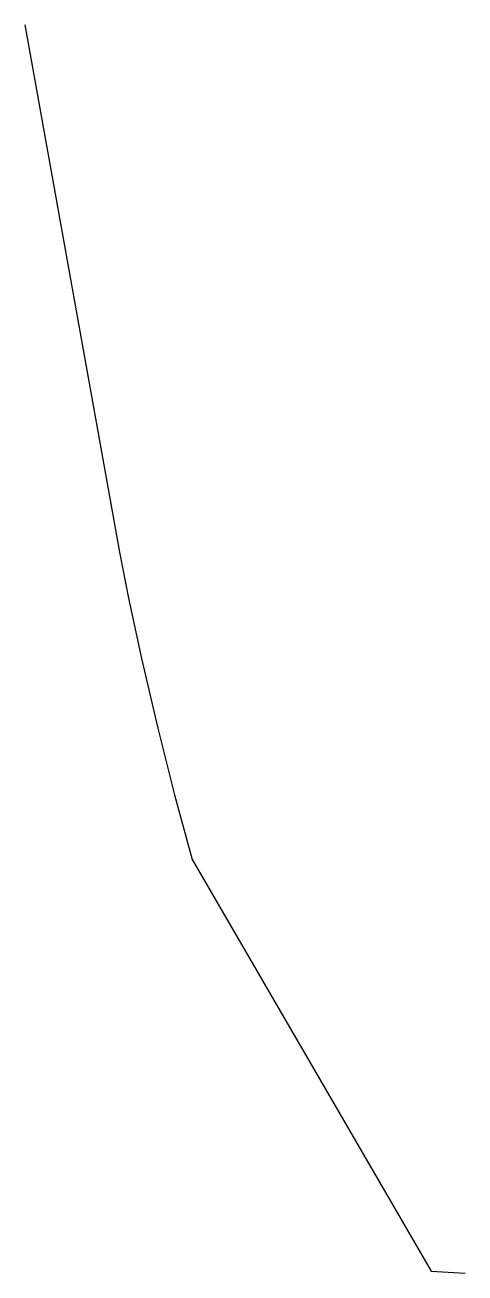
# Model space of a CAD drawing. Header units: millimetres. Extents: x 0 to 18, y -51 to 0.
import ezdxf

# ---------------------------------------------------------------- set-up
doc = ezdxf.new("R2010")
doc.units = ezdxf.units.MM
doc.header["$MEASUREMENT"] = 0
doc.layers.get('0').update_dxf_attribs({"lineweight": 25, "true_color": 0xffffff})

msp = doc.modelspace()

# ---------------------------------------------------------------- linework, layer by layer
for p, q in [((0, 0), (3.867, -21.547)), ((3.867, -21.547), (4.239, -23.429)), ((4.239, -23.429), (4.77, -25.891)), ((4.77, -25.891), (5.438, -28.741)), ((5.438, -28.741), (6.123, -31.456)), ((6.123, -31.456), (6.842, -34.107)), ((6.842, -34.107), (16.619, -50.922)), ((16.619, -50.922), (18, -51))]:
    msp.add_line(p, q)

doc.saveas('drawing.dxf')
